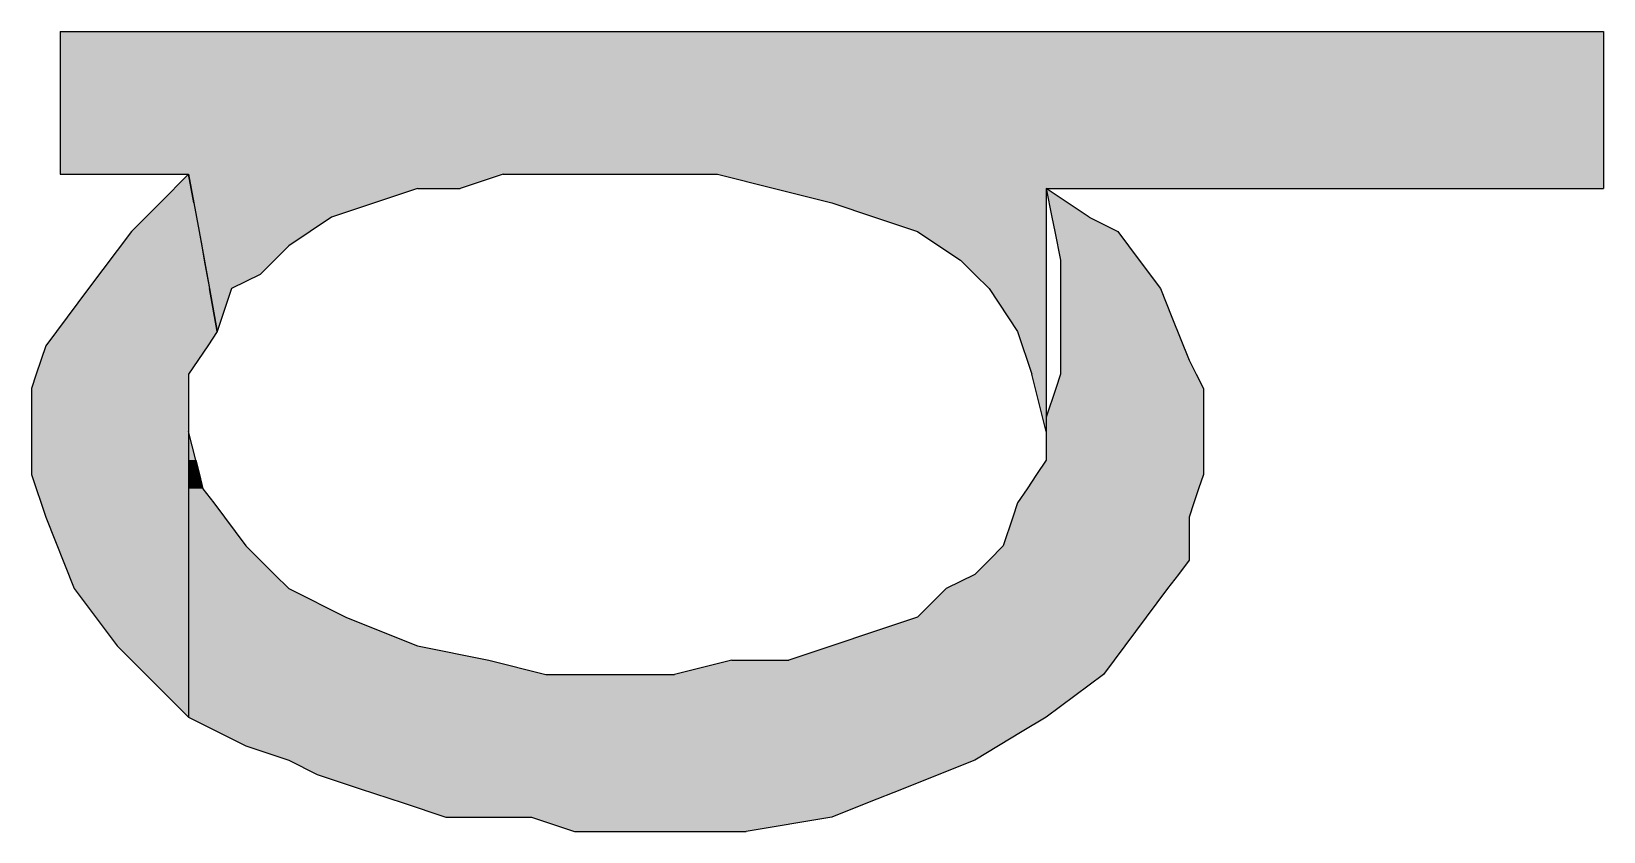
# Model space of a CAD drawing. Extents: x -1063 to 1100, y -467 to 441.
# Drawn here: x -1057.68 to -1039.35, y 405.76 to 415.09 of the extents above; entities that cross this region are included whole.
import ezdxf

# ---------------------------------------------------------------- set-up
doc = ezdxf.new("R2010")
doc.units = 0
doc.layers.add('H', color=7, linetype='CONTINUOUS')

# ---------------------------------------------------------------- blocks, each defined once
blk = doc.blocks.new('*U286')
at = {"layer": 'H', "color": 0, "linetype": 'CONTINUOUS'}
for p, q in [((-1055.851, 413.428), (-1056.184, 413.095)), ((-1055.79, 413.095), (-1055.851, 413.428)), ((-1056.184, 413.095), (-1056.517, 412.761)), ((-1055.79, 413.095), (-1055.73, 412.761)), ((-1056.517, 412.761), (-1057.017, 412.095)), ((-1055.73, 412.761), (-1055.608, 412.095)), ((-1057.017, 412.095), (-1057.392, 411.595)), ((-1055.608, 412.095), (-1055.517, 411.595)), ((-1057.392, 411.595), (-1057.517, 411.428)), ((-1055.517, 411.595), (-1055.629, 411.428)), ((-1057.517, 411.428), (-1057.629, 411.095)), ((-1055.629, 411.428), (-1055.851, 411.095)), ((-1057.629, 411.095), (-1057.684, 410.928)), ((-1055.851, 411.095), (-1055.851, 410.928)), ((-1057.684, 410.928), (-1057.684, 410.428)), ((-1055.851, 410.928), (-1055.851, 410.428)), ((-1057.684, 410.428), (-1057.684, 409.928)), ((-1055.851, 410.428), (-1055.851, 409.928)), ((-1057.684, 409.928), (-1057.517, 409.428)), ((-1055.851, 409.928), (-1055.851, 409.428)), ((-1057.517, 409.428), (-1057.184, 408.595)), ((-1055.851, 409.428), (-1055.851, 408.595)), ((-1057.184, 408.595), (-1056.684, 407.928)), ((-1055.851, 408.595), (-1055.851, 407.928)), ((-1056.684, 407.928), (-1056.351, 407.595)), ((-1055.851, 407.928), (-1055.851, 407.595)), ((-1055.851, 407.095), (-1056.351, 407.595)), ((-1055.851, 407.595), (-1055.851, 407.095))]:
    blk.add_line(p, q, dxfattribs=at)
for points in [[(-1055.851, 413.428), (-1056.184, 413.095), (-1055.79, 413.095)], [(-1056.184, 413.095), (-1056.517, 412.761), (-1055.73, 412.761)], [(-1056.517, 412.761), (-1057.017, 412.095), (-1055.608, 412.095)], [(-1057.017, 412.095), (-1057.392, 411.595), (-1055.517, 411.595)], [(-1057.392, 411.595), (-1057.517, 411.428), (-1055.629, 411.428)], [(-1057.517, 411.428), (-1057.629, 411.095), (-1055.851, 411.095)], [(-1057.629, 411.095), (-1057.684, 410.928), (-1055.851, 410.928)], [(-1057.684, 410.928), (-1057.684, 410.428), (-1055.851, 410.428)], [(-1057.684, 410.428), (-1057.684, 409.928), (-1055.851, 409.928)], [(-1057.684, 409.928), (-1057.517, 409.428), (-1055.851, 409.428)], [(-1057.517, 409.428), (-1057.184, 408.595), (-1055.851, 408.595)], [(-1057.184, 408.595), (-1056.684, 407.928), (-1055.851, 407.928)], [(-1056.684, 407.928), (-1056.351, 407.595), (-1055.851, 407.595)]]:
    blk.add_solid(points, dxfattribs=at)
at = {"layer": 'H', "color": 0, "linetype": 'CONTINUOUS', "extrusion": (0, 0, -1)}
for points in [[(1056.184, 413.095), (1055.79, 413.095), (1055.73, 412.761)], [(1056.517, 412.761), (1055.73, 412.761), (1055.608, 412.095)], [(1057.017, 412.095), (1055.608, 412.095), (1055.517, 411.595)], [(1057.392, 411.595), (1055.517, 411.595), (1055.629, 411.428)], [(1057.517, 411.428), (1055.629, 411.428), (1055.851, 411.095)], [(1057.629, 411.095), (1055.851, 411.095), (1055.851, 410.928)], [(1057.684, 410.928), (1055.851, 410.928), (1055.851, 410.428)], [(1057.684, 410.428), (1055.851, 410.428), (1055.851, 409.928)], [(1057.684, 409.928), (1055.851, 409.928), (1055.851, 409.428)], [(1057.517, 409.428), (1055.851, 409.428), (1055.851, 408.595)], [(1057.184, 408.595), (1055.851, 408.595), (1055.851, 407.928)], [(1056.684, 407.928), (1055.851, 407.928), (1055.851, 407.595)], [(1056.351, 407.595), (1055.851, 407.595), (1055.851, 407.095)]]:
    blk.add_solid(points, dxfattribs=at)
blk = doc.blocks.new('*U287')
at = {"layer": 'H', "color": 0, "linetype": 'CONTINUOUS'}
for p, q in [((-1045.851, 413.261), (-1045.784, 412.928)), ((-1045.351, 412.928), (-1045.851, 413.261)), ((-1045.784, 412.928), (-1045.751, 412.761)), ((-1045.351, 412.928), (-1045.017, 412.761)), ((-1045.751, 412.761), (-1045.684, 412.428)), ((-1045.017, 412.761), (-1044.767, 412.428)), ((-1045.684, 412.428), (-1045.684, 412.095)), ((-1044.767, 412.428), (-1044.517, 412.095)), ((-1045.684, 412.095), (-1045.684, 411.761)), ((-1044.517, 412.095), (-1044.384, 411.761)), ((-1045.684, 411.761), (-1045.684, 411.261)), ((-1044.384, 411.761), (-1044.184, 411.261)), ((-1045.684, 411.261), (-1045.684, 411.095)), ((-1044.184, 411.261), (-1044.101, 411.095)), ((-1045.684, 411.095), (-1045.74, 410.928)), ((-1044.101, 411.095), (-1044.017, 410.928)), ((-1045.74, 410.928), (-1045.851, 410.595)), ((-1044.017, 410.928), (-1044.017, 410.595)), ((-1045.851, 410.595), (-1045.851, 410.428)), ((-1044.017, 410.595), (-1044.017, 410.428)), ((-1055.851, 410.428), (-1055.851, 410.095)), ((-1055.767, 410.095), (-1055.851, 410.428)), ((-1045.851, 410.428), (-1045.851, 410.095)), ((-1044.017, 410.428), (-1044.017, 410.095)), ((-1055.851, 410.095), (-1055.851, 409.928)), ((-1055.767, 410.095), (-1055.726, 409.928)), ((-1045.851, 410.095), (-1045.962, 409.928)), ((-1044.017, 410.095), (-1044.017, 409.928)), ((-1055.851, 409.928), (-1055.851, 409.761)), ((-1055.851, 409.761), (-1055.851, 409.595)), ((-1055.726, 409.928), (-1055.684, 409.761)), ((-1055.684, 409.761), (-1055.559, 409.595)), ((-1046.073, 409.761), (-1046.184, 409.595)), ((-1045.962, 409.928), (-1046.073, 409.761)), ((-1044.073, 409.761), (-1044.129, 409.595)), ((-1044.017, 409.928), (-1044.073, 409.761)), ((-1055.851, 409.595), (-1055.851, 409.428)), ((-1055.559, 409.595), (-1055.434, 409.428)), ((-1046.184, 409.595), (-1046.24, 409.428)), ((-1044.129, 409.595), (-1044.184, 409.428)), ((-1055.851, 409.428), (-1055.851, 409.095)), ((-1055.434, 409.428), (-1055.184, 409.095)), ((-1046.24, 409.428), (-1046.351, 409.095)), ((-1044.184, 409.428), (-1044.184, 409.095)), ((-1055.851, 409.095), (-1055.851, 408.928)), ((-1055.184, 409.095), (-1055.017, 408.928)), ((-1046.351, 409.095), (-1046.517, 408.928)), ((-1044.184, 409.095), (-1044.184, 408.928)), ((-1055.851, 408.928), (-1055.851, 408.761)), ((-1055.017, 408.928), (-1054.851, 408.761)), ((-1046.517, 408.928), (-1046.684, 408.761)), ((-1044.184, 408.928), (-1044.309, 408.761)), ((-1055.851, 408.761), (-1055.851, 408.595)), ((-1054.851, 408.761), (-1054.684, 408.595)), ((-1046.684, 408.761), (-1047.017, 408.595)), ((-1044.309, 408.761), (-1044.434, 408.595)), ((-1055.851, 408.595), (-1055.851, 408.261)), ((-1054.684, 408.595), (-1054.017, 408.261)), ((-1047.017, 408.595), (-1047.351, 408.261)), ((-1044.434, 408.595), (-1044.684, 408.261)), ((-1055.851, 408.261), (-1055.851, 408.095)), ((-1054.017, 408.261), (-1053.601, 408.095)), ((-1047.351, 408.261), (-1047.851, 408.095)), ((-1044.684, 408.261), (-1044.809, 408.095)), ((-1055.851, 408.095), (-1055.851, 407.928)), ((-1055.851, 407.928), (-1055.851, 407.761)), ((-1053.601, 408.095), (-1053.184, 407.928)), ((-1053.184, 407.928), (-1052.351, 407.761)), ((-1048.351, 407.928), (-1048.851, 407.761)), ((-1047.851, 408.095), (-1048.351, 407.928)), ((-1044.934, 407.928), (-1045.059, 407.761)), ((-1044.809, 408.095), (-1044.934, 407.928)), ((-1055.851, 407.761), (-1055.851, 407.595)), ((-1052.351, 407.761), (-1051.684, 407.595)), ((-1049.517, 407.761), (-1050.184, 407.595)), ((-1049.517, 407.761), (-1048.851, 407.761)), ((-1045.059, 407.761), (-1045.184, 407.595)), ((-1055.851, 407.595), (-1055.851, 407.095)), ((-1051.684, 407.595), (-1050.851, 407.595)), ((-1050.851, 407.595), (-1050.184, 407.595)), ((-1045.184, 407.595), (-1045.851, 407.095)), ((-1055.851, 407.095), (-1055.517, 406.928)), ((-1045.851, 407.095), (-1046.129, 406.928)), ((-1055.517, 406.928), (-1055.184, 406.761)), ((-1046.129, 406.928), (-1046.406, 406.761)), ((-1055.184, 406.761), (-1054.684, 406.595)), ((-1046.406, 406.761), (-1046.684, 406.595)), ((-1054.684, 406.595), (-1054.351, 406.428)), ((-1046.684, 406.595), (-1047.101, 406.428)), ((-1054.351, 406.428), (-1053.851, 406.261)), ((-1047.101, 406.428), (-1047.517, 406.261)), ((-1053.851, 406.261), (-1053.351, 406.095)), ((-1053.351, 406.095), (-1052.851, 405.928)), ((-1047.934, 406.095), (-1048.351, 405.928)), ((-1047.517, 406.261), (-1047.934, 406.095)), ((-1052.851, 405.928), (-1052.351, 405.928)), ((-1052.351, 405.928), (-1051.851, 405.928)), ((-1051.851, 405.928), (-1051.351, 405.761)), ((-1048.351, 405.928), (-1049.351, 405.761)), ((-1051.351, 405.761), (-1050.851, 405.761)), ((-1050.851, 405.761), (-1050.351, 405.761)), ((-1050.351, 405.761), (-1049.851, 405.761)), ((-1049.851, 405.761), (-1049.351, 405.761))]:
    blk.add_line(p, q, dxfattribs=at)
for points in [[(-1045.851, 413.261), (-1045.784, 412.928), (-1045.351, 412.928)], [(-1045.784, 412.928), (-1045.751, 412.761), (-1045.017, 412.761)], [(-1045.751, 412.761), (-1045.684, 412.428), (-1044.767, 412.428)], [(-1045.684, 412.428), (-1045.684, 412.095), (-1044.517, 412.095)], [(-1045.684, 412.095), (-1045.684, 411.761), (-1044.384, 411.761)], [(-1045.684, 411.761), (-1045.684, 411.261), (-1044.184, 411.261)], [(-1045.684, 411.261), (-1045.684, 411.095), (-1044.101, 411.095)], [(-1045.684, 411.095), (-1045.74, 410.928), (-1044.017, 410.928)], [(-1045.74, 410.928), (-1045.851, 410.595), (-1044.017, 410.595)], [(-1045.851, 410.595), (-1045.851, 410.428), (-1044.017, 410.428)], [(-1055.851, 410.428), (-1055.851, 410.095), (-1055.767, 410.095)], [(-1045.851, 410.428), (-1045.851, 410.095), (-1044.017, 410.095)], [(-1055.851, 410.095), (-1055.851, 409.928), (-1055.726, 409.928)], [(-1045.851, 410.095), (-1045.962, 409.928), (-1044.017, 409.928)], [(-1055.851, 409.928), (-1055.851, 409.761), (-1055.684, 409.761)], [(-1055.851, 409.761), (-1055.851, 409.595), (-1055.559, 409.595)], [(-1046.073, 409.761), (-1046.184, 409.595), (-1044.129, 409.595)], [(-1045.962, 409.928), (-1046.073, 409.761), (-1044.073, 409.761)], [(-1055.851, 409.595), (-1055.851, 409.428), (-1055.434, 409.428)], [(-1046.184, 409.595), (-1046.24, 409.428), (-1044.184, 409.428)], [(-1055.851, 409.428), (-1055.851, 409.095), (-1055.184, 409.095)], [(-1046.24, 409.428), (-1046.351, 409.095), (-1044.184, 409.095)], [(-1055.851, 409.095), (-1055.851, 408.928), (-1055.017, 408.928)], [(-1046.351, 409.095), (-1046.517, 408.928), (-1044.184, 408.928)], [(-1055.851, 408.928), (-1055.851, 408.761), (-1054.851, 408.761)], [(-1046.517, 408.928), (-1046.684, 408.761), (-1044.309, 408.761)], [(-1055.851, 408.761), (-1055.851, 408.595), (-1054.684, 408.595)], [(-1046.684, 408.761), (-1047.017, 408.595), (-1044.434, 408.595)], [(-1055.851, 408.595), (-1055.851, 408.261), (-1054.017, 408.261)], [(-1047.017, 408.595), (-1047.351, 408.261), (-1044.684, 408.261)], [(-1055.851, 408.261), (-1055.851, 408.095), (-1053.601, 408.095)], [(-1047.351, 408.261), (-1047.851, 408.095), (-1044.809, 408.095)], [(-1055.851, 408.095), (-1055.851, 407.928), (-1053.184, 407.928)], [(-1055.851, 407.928), (-1055.851, 407.761), (-1052.351, 407.761)], [(-1048.351, 407.928), (-1048.851, 407.761), (-1045.059, 407.761)], [(-1047.851, 408.095), (-1048.351, 407.928), (-1044.934, 407.928)], [(-1055.851, 407.761), (-1055.851, 407.595), (-1051.684, 407.595)], [(-1049.517, 407.761), (-1050.184, 407.595), (-1045.184, 407.595)], [(-1049.517, 407.761), (-1049.517, 407.761), (-1048.851, 407.761)], [(-1055.851, 407.595), (-1055.851, 407.095), (-1045.851, 407.095)], [(-1051.684, 407.595), (-1051.684, 407.595), (-1050.851, 407.595)], [(-1050.851, 407.595), (-1050.851, 407.595), (-1050.184, 407.595)], [(-1055.851, 407.095), (-1055.517, 406.928), (-1046.129, 406.928)], [(-1055.517, 406.928), (-1055.184, 406.761), (-1046.406, 406.761)], [(-1055.184, 406.761), (-1054.684, 406.595), (-1046.684, 406.595)], [(-1054.684, 406.595), (-1054.351, 406.428), (-1047.101, 406.428)], [(-1054.351, 406.428), (-1053.851, 406.261), (-1047.517, 406.261)], [(-1053.851, 406.261), (-1053.351, 406.095), (-1047.934, 406.095)], [(-1053.351, 406.095), (-1052.851, 405.928), (-1048.351, 405.928)], [(-1052.851, 405.928), (-1052.851, 405.928), (-1052.351, 405.928)], [(-1052.351, 405.928), (-1052.351, 405.928), (-1051.851, 405.928)], [(-1051.851, 405.928), (-1051.351, 405.761), (-1049.351, 405.761)], [(-1051.351, 405.761), (-1051.351, 405.761), (-1050.851, 405.761)], [(-1050.851, 405.761), (-1050.851, 405.761), (-1050.351, 405.761)], [(-1050.351, 405.761), (-1050.351, 405.761), (-1049.851, 405.761)], [(-1049.851, 405.761), (-1049.851, 405.761), (-1049.351, 405.761)]]:
    blk.add_solid(points, dxfattribs=at)
at = {"layer": 'H', "color": 0, "linetype": 'CONTINUOUS', "extrusion": (0, 0, -1)}
for points in [[(1045.784, 412.928), (1045.351, 412.928), (1045.017, 412.761)], [(1045.751, 412.761), (1045.017, 412.761), (1044.767, 412.428)], [(1045.684, 412.428), (1044.767, 412.428), (1044.517, 412.095)], [(1045.684, 412.095), (1044.517, 412.095), (1044.384, 411.761)], [(1045.684, 411.761), (1044.384, 411.761), (1044.184, 411.261)], [(1045.684, 411.261), (1044.184, 411.261), (1044.101, 411.095)], [(1045.684, 411.095), (1044.101, 411.095), (1044.017, 410.928)], [(1045.74, 410.928), (1044.017, 410.928), (1044.017, 410.595)], [(1045.851, 410.595), (1044.017, 410.595), (1044.017, 410.428)], [(1045.851, 410.428), (1044.017, 410.428), (1044.017, 410.095)], [(1055.851, 410.095), (1055.767, 410.095), (1055.726, 409.928)], [(1045.851, 410.095), (1044.017, 410.095), (1044.017, 409.928)], [(1055.851, 409.928), (1055.726, 409.928), (1055.684, 409.761)], [(1055.851, 409.761), (1055.684, 409.761), (1055.559, 409.595)], [(1046.073, 409.761), (1044.073, 409.761), (1044.129, 409.595)], [(1045.962, 409.928), (1044.017, 409.928), (1044.073, 409.761)], [(1055.851, 409.595), (1055.559, 409.595), (1055.434, 409.428)], [(1046.184, 409.595), (1044.129, 409.595), (1044.184, 409.428)], [(1055.851, 409.428), (1055.434, 409.428), (1055.184, 409.095)], [(1046.24, 409.428), (1044.184, 409.428), (1044.184, 409.095)], [(1055.851, 409.095), (1055.184, 409.095), (1055.017, 408.928)], [(1046.351, 409.095), (1044.184, 409.095), (1044.184, 408.928)], [(1055.851, 408.928), (1055.017, 408.928), (1054.851, 408.761)], [(1046.517, 408.928), (1044.184, 408.928), (1044.309, 408.761)], [(1055.851, 408.761), (1054.851, 408.761), (1054.684, 408.595)], [(1046.684, 408.761), (1044.309, 408.761), (1044.434, 408.595)], [(1055.851, 408.595), (1054.684, 408.595), (1054.017, 408.261)], [(1047.017, 408.595), (1044.434, 408.595), (1044.684, 408.261)], [(1055.851, 408.261), (1054.017, 408.261), (1053.601, 408.095)], [(1047.351, 408.261), (1044.684, 408.261), (1044.809, 408.095)], [(1055.851, 408.095), (1053.601, 408.095), (1053.184, 407.928)], [(1055.851, 407.928), (1053.184, 407.928), (1052.351, 407.761)], [(1048.351, 407.928), (1044.934, 407.928), (1045.059, 407.761)], [(1047.851, 408.095), (1044.809, 408.095), (1044.934, 407.928)], [(1055.851, 407.761), (1052.351, 407.761), (1051.684, 407.595)], [(1049.517, 407.761), (1045.059, 407.761), (1045.184, 407.595)], [(1055.851, 407.595), (1045.184, 407.595), (1045.851, 407.095)], [(1055.851, 407.095), (1045.851, 407.095), (1046.129, 406.928)], [(1055.517, 406.928), (1046.129, 406.928), (1046.406, 406.761)], [(1055.184, 406.761), (1046.406, 406.761), (1046.684, 406.595)], [(1054.684, 406.595), (1046.684, 406.595), (1047.101, 406.428)], [(1054.351, 406.428), (1047.101, 406.428), (1047.517, 406.261)], [(1053.851, 406.261), (1047.517, 406.261), (1047.934, 406.095)], [(1053.351, 406.095), (1047.934, 406.095), (1048.351, 405.928)], [(1051.851, 405.928), (1048.351, 405.928), (1049.351, 405.761)]]:
    blk.add_solid(points, dxfattribs=at)
blk = doc.blocks.new('*U288')
at = {"layer": 'H', "color": 0, "linetype": 'CONTINUOUS'}
for p, q in [((-1057.351, 415.095), (-1039.351, 415.095)), ((-1057.351, 415.095), (-1057.351, 413.428)), ((-1039.351, 415.095), (-1039.351, 413.428)), ((-1057.351, 413.428), (-1055.851, 413.428)), ((-1055.851, 413.428), (-1055.821, 413.261)), ((-1052.184, 413.428), (-1052.684, 413.261)), ((-1052.184, 413.428), (-1051.517, 413.428)), ((-1051.517, 413.428), (-1050.851, 413.428)), ((-1050.851, 413.428), (-1050.184, 413.428)), ((-1050.184, 413.428), (-1049.684, 413.428)), ((-1049.684, 413.428), (-1049.017, 413.261)), ((-1039.351, 413.428), (-1039.351, 413.261)), ((-1055.821, 413.261), (-1055.79, 413.095)), ((-1053.184, 413.261), (-1053.684, 413.095)), ((-1053.184, 413.261), (-1052.684, 413.261)), ((-1049.017, 413.261), (-1048.351, 413.095)), ((-1045.851, 413.261), (-1039.351, 413.261)), ((-1045.851, 413.261), (-1045.851, 413.095)), ((-1055.79, 413.095), (-1055.76, 412.928)), ((-1053.684, 413.095), (-1054.184, 412.928)), ((-1048.351, 413.095), (-1047.851, 412.928)), ((-1045.851, 413.095), (-1045.851, 412.928)), ((-1055.76, 412.928), (-1055.73, 412.761)), ((-1054.184, 412.928), (-1054.434, 412.761)), ((-1047.851, 412.928), (-1047.351, 412.761)), ((-1045.851, 412.928), (-1045.851, 412.761)), ((-1055.73, 412.761), (-1055.699, 412.595)), ((-1054.434, 412.761), (-1054.684, 412.595)), ((-1047.351, 412.761), (-1047.101, 412.595)), ((-1045.851, 412.761), (-1045.851, 412.595)), ((-1055.699, 412.595), (-1055.669, 412.428)), ((-1054.684, 412.595), (-1054.851, 412.428)), ((-1047.101, 412.595), (-1046.851, 412.428)), ((-1045.851, 412.595), (-1045.851, 412.428)), ((-1055.669, 412.428), (-1055.639, 412.261)), ((-1054.851, 412.428), (-1055.017, 412.261)), ((-1046.851, 412.428), (-1046.684, 412.261)), ((-1045.851, 412.428), (-1045.851, 412.261)), ((-1055.639, 412.261), (-1055.608, 412.095)), ((-1055.017, 412.261), (-1055.351, 412.095)), ((-1046.684, 412.261), (-1046.517, 412.095)), ((-1045.851, 412.261), (-1045.851, 412.095)), ((-1055.517, 411.595), (-1055.608, 412.095)), ((-1055.351, 412.095), (-1055.517, 411.595)), ((-1046.517, 412.095), (-1046.184, 411.595)), ((-1045.851, 412.095), (-1045.851, 411.595)), ((-1046.184, 411.595), (-1046.017, 411.095)), ((-1045.851, 411.595), (-1045.851, 411.095)), ((-1045.851, 410.428), (-1046.017, 411.095)), ((-1045.851, 411.095), (-1045.851, 410.428))]:
    blk.add_line(p, q, dxfattribs=at)
for points in [[(-1057.351, 415.095), (-1057.351, 415.095), (-1039.351, 415.095)], [(-1057.351, 415.095), (-1057.351, 413.428), (-1039.351, 413.428)], [(-1057.351, 413.428), (-1057.351, 413.428), (-1055.851, 413.428)], [(-1055.851, 413.428), (-1055.821, 413.261), (-1052.684, 413.261)], [(-1052.184, 413.428), (-1052.184, 413.428), (-1051.517, 413.428)], [(-1051.517, 413.428), (-1051.517, 413.428), (-1050.851, 413.428)], [(-1050.851, 413.428), (-1050.851, 413.428), (-1050.184, 413.428)], [(-1050.184, 413.428), (-1050.184, 413.428), (-1049.684, 413.428)], [(-1049.684, 413.428), (-1049.017, 413.261), (-1039.351, 413.261)], [(-1055.821, 413.261), (-1055.79, 413.095), (-1053.684, 413.095)], [(-1053.184, 413.261), (-1053.184, 413.261), (-1052.684, 413.261)], [(-1049.017, 413.261), (-1048.351, 413.095), (-1045.851, 413.095)], [(-1045.851, 413.261), (-1045.851, 413.261), (-1039.351, 413.261)], [(-1055.79, 413.095), (-1055.76, 412.928), (-1054.184, 412.928)], [(-1048.351, 413.095), (-1047.851, 412.928), (-1045.851, 412.928)], [(-1055.76, 412.928), (-1055.73, 412.761), (-1054.434, 412.761)], [(-1047.851, 412.928), (-1047.351, 412.761), (-1045.851, 412.761)], [(-1055.73, 412.761), (-1055.699, 412.595), (-1054.684, 412.595)], [(-1047.351, 412.761), (-1047.101, 412.595), (-1045.851, 412.595)], [(-1055.699, 412.595), (-1055.669, 412.428), (-1054.851, 412.428)], [(-1047.101, 412.595), (-1046.851, 412.428), (-1045.851, 412.428)], [(-1055.669, 412.428), (-1055.639, 412.261), (-1055.017, 412.261)], [(-1046.851, 412.428), (-1046.684, 412.261), (-1045.851, 412.261)], [(-1055.639, 412.261), (-1055.608, 412.095), (-1055.351, 412.095)], [(-1046.684, 412.261), (-1046.517, 412.095), (-1045.851, 412.095)], [(-1046.517, 412.095), (-1046.184, 411.595), (-1045.851, 411.595)], [(-1046.184, 411.595), (-1046.017, 411.095), (-1045.851, 411.095)]]:
    blk.add_solid(points, dxfattribs=at)
at = {"layer": 'H', "color": 0, "linetype": 'CONTINUOUS', "extrusion": (0, 0, -1)}
for points in [[(1057.351, 415.095), (1039.351, 415.095), (1039.351, 413.428)], [(1055.851, 413.428), (1052.184, 413.428), (1052.684, 413.261)], [(1049.684, 413.428), (1039.351, 413.428), (1039.351, 413.261)], [(1055.821, 413.261), (1053.184, 413.261), (1053.684, 413.095)], [(1049.017, 413.261), (1045.851, 413.261), (1045.851, 413.095)], [(1055.79, 413.095), (1053.684, 413.095), (1054.184, 412.928)], [(1048.351, 413.095), (1045.851, 413.095), (1045.851, 412.928)], [(1055.76, 412.928), (1054.184, 412.928), (1054.434, 412.761)], [(1047.851, 412.928), (1045.851, 412.928), (1045.851, 412.761)], [(1055.73, 412.761), (1054.434, 412.761), (1054.684, 412.595)], [(1047.351, 412.761), (1045.851, 412.761), (1045.851, 412.595)], [(1055.699, 412.595), (1054.684, 412.595), (1054.851, 412.428)], [(1047.101, 412.595), (1045.851, 412.595), (1045.851, 412.428)], [(1055.669, 412.428), (1054.851, 412.428), (1055.017, 412.261)], [(1046.851, 412.428), (1045.851, 412.428), (1045.851, 412.261)], [(1055.639, 412.261), (1055.017, 412.261), (1055.351, 412.095)], [(1046.684, 412.261), (1045.851, 412.261), (1045.851, 412.095)], [(1055.608, 412.095), (1055.351, 412.095), (1055.517, 411.595)], [(1046.517, 412.095), (1045.851, 412.095), (1045.851, 411.595)], [(1046.184, 411.595), (1045.851, 411.595), (1045.851, 411.095)], [(1046.017, 411.095), (1045.851, 411.095), (1045.851, 410.428)]]:
    blk.add_solid(points, dxfattribs=at)

msp = doc.modelspace()

# ---------------------------------------------------------------- block references
at = {"layer": 'H', "color": 0, "linetype": 'CONTINUOUS'}
for name in ['*U288', '*U286', '*U287']:
    msp.add_blockref(name, (0, 0), dxfattribs=at)

doc.saveas('drawing.dxf')
